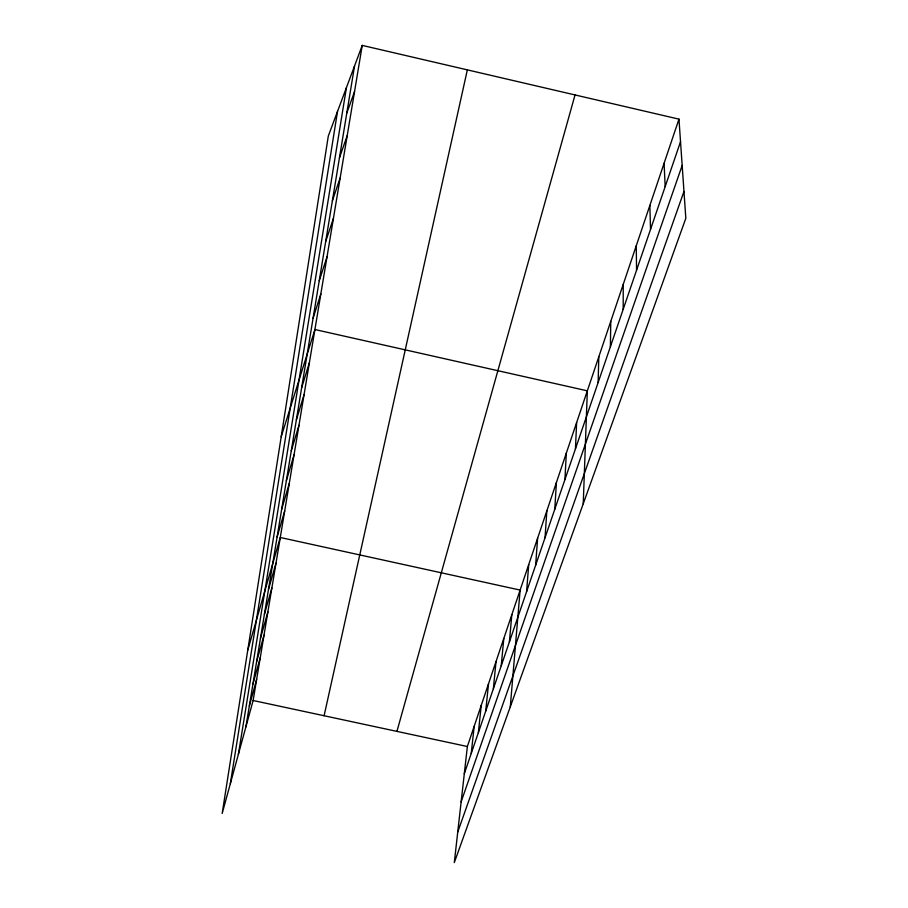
<?xml version="1.0" encoding="UTF-8"?>
<svg xmlns="http://www.w3.org/2000/svg" width="908" height="908" viewBox="0 0 908 908"><rect width="100%" height="100%" fill="white"/><g stroke="black" fill="none" stroke-linecap="round" stroke-linejoin="round"><path stroke-width="1.36" d="M623.183 309.299L623.24 284.374M610.392 346.697L610.766 321.353M598.134 382.518L598.803 356.81M583.242 503.781L587.328 390.826L314.917 329.536L281.196 436.748M575.445 448.858L576.625 422.572M564.912 479.628L566.32 453.115M554.788 509.229L556.4 482.534M545.038 537.74L546.843 510.886M535.641 565.207L537.615 538.217M526.583 591.687L528.717 564.606M510.285 706.81L520.125 590.075L280.277 537.491L247.771 650.083M509.399 641.911L511.817 614.693M501.239 665.746L503.792 638.494M493.362 688.786L496.029 661.512M485.735 711.077L488.515 683.792M478.357 732.631L481.24 705.357M471.218 753.515L474.192 726.252M678.968 119.141L467.359 746.512L454.306 862.6L685.824 218.306L678.968 119.141L362.235 45.4L328.321 136.007L222.176 813.477L253.128 700.499L362.235 45.4M230.314 783.763L337.515 111.446M238.361 754.378L346.413 87.679M245.875 726.979L354.54 65.978M324.099 715.742L467.348 69.871M249.337 705.891L256.646 679.4M252.923 684.11L260.267 657.63M256.623 661.614L264.012 635.157M396.932 731.383L575.036 94.943M260.437 638.369L267.883 611.947M264.398 614.319L271.878 587.964M268.484 589.44L276.009 563.153M277.11 536.991L284.703 510.92M281.65 509.32L289.289 483.397M286.372 480.616L294.033 454.874M291.275 450.822L298.97 425.284M296.36 419.871L304.078 394.583M301.649 387.705L309.39 362.689M313.056 318.299L320.83 293.988M319.219 280.799L327.005 256.941M325.654 241.653L333.44 218.283M332.385 200.725L340.159 177.934M464.294 773.741L680.535 141.682M461.128 801.889L682.169 165.438M339.422 157.89L347.185 135.746M457.734 832.08L683.974 191.44M346.799 113.023L354.54 91.617M253.128 700.499L467.359 746.512M664.077 163.292L665.178 186.549M649.856 205.458L650.537 229.349M636.258 245.784L636.553 270.221"/></g></svg>
